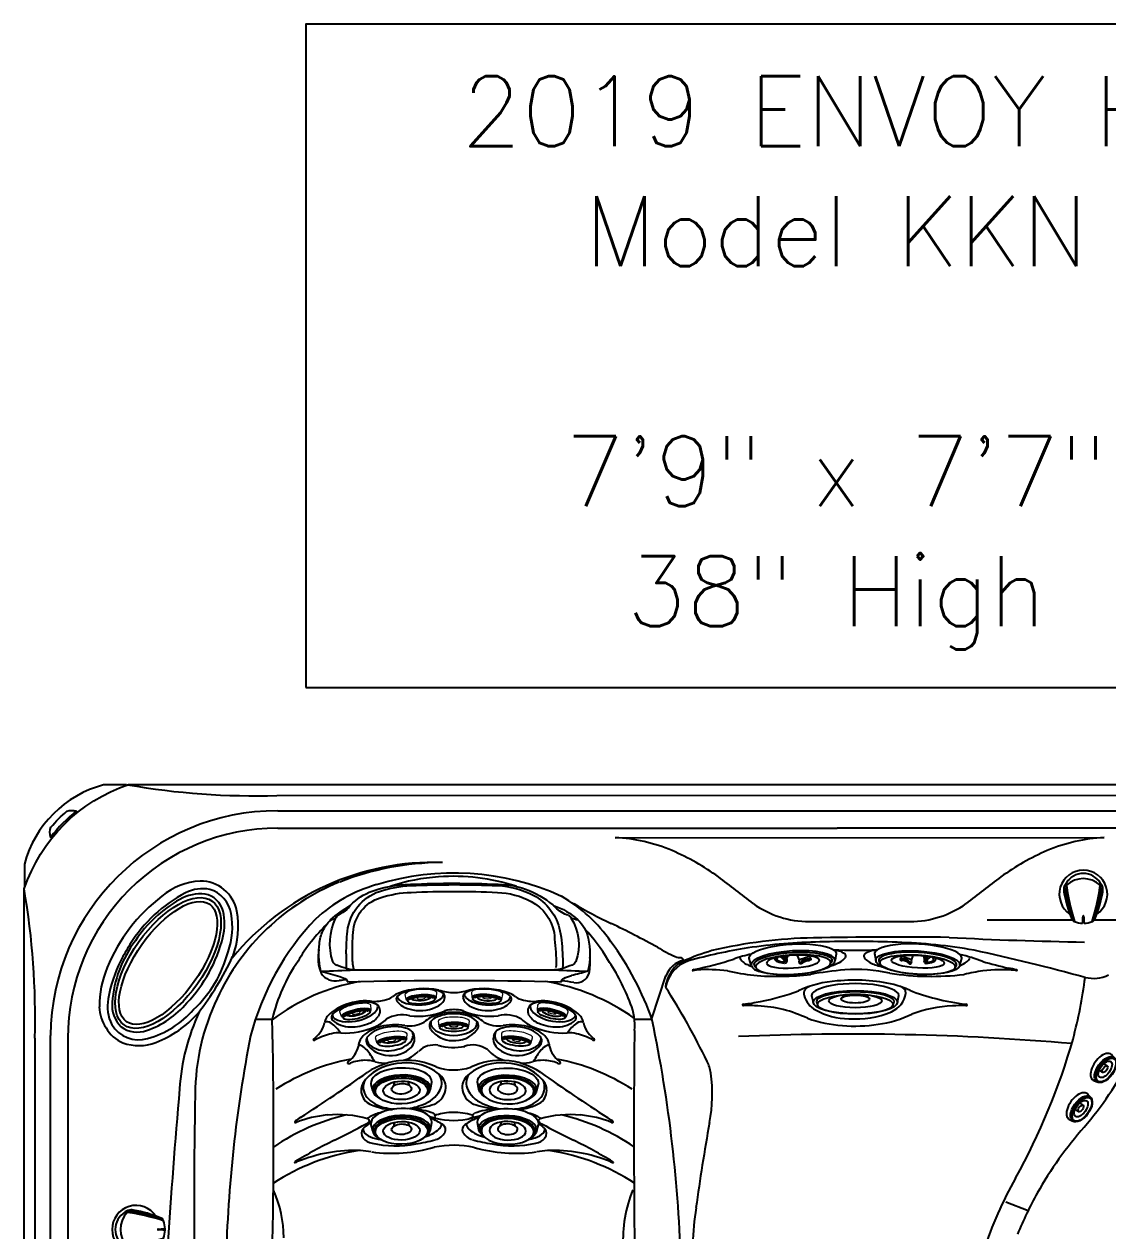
# Model space of a CAD drawing. Extents: x 938 to 1031, y 781 to 934.
# Drawn here: x 938.4 to 1000.4, y 864.6 to 933.6 of the extents above; entities that cross this region are included whole.
import ezdxf
from ezdxf.enums import TextEntityAlignment as Align

# ---------------------------------------------------------------- set-up
doc = ezdxf.new("R2010")
doc.units = 0
doc.header["$MEASUREMENT"] = 0
for name, color, linetype in [('1', 4, 'Continuous'), ('DIM', 3, 'Continuous'), ('Layer1', 3, 'Continuous')]:
    doc.layers.add(name, color=color, linetype=linetype)
doc.styles.add('SIMPLEX', font='simplex')

# ---------------------------------------------------------------- blocks, each defined once
blk = doc.blocks.new('2014P')
at = {"layer": '1', "color": 4, "linetype": 'Continuous'}
for centre, radius, start, end in [((2.603, 0.812), 6.761, 113.71084, 134.31104), ((1.061, 4.033), 3.194, 84.93016, 111.61348), ((2.834, 1.217), 6.231, 92.51445, 105.36552), ((2.598, 5.426), 2.016, 69.02825, 91.06459), ((2.383, 4.898), 2.586, 52.11262, 68.76392), ((1.201, 3.378), 4.512, 33.22466, 52.11262), ((36.329, -36.331), 56.928, 132.4853, 137.52483), ((25.56, -6.518), 23.931, 149.13987, 151.82474), ((3.658, 4.987), 1.574, 30.47776, 33.22466), ((4.986, 5.769), 0.0338, 338.71398, 30.47776), ((151.7, -151.7), 214.537, 133.36444, 136.63559), ((4.374, 4.385), 0.0521, 164.03693, 210.15761), ((5.754, 4.09), 1.463, 151.82474, 167.78752), ((4.978, 4.736), 0.75, 210.15761, 218.58164), ((-2.232, -1.259), 4.806, 135.48155, 178.7997), ((-3.878, -2.652), 3.565, 152.17961, 178.50328), ((-5.399, -2.611), 2.043, 178.52844, 212.57053), ((-3.606, -1.466), 4.17, 212.57053, 238.32564), ((-11.301, 5.675), 12.046, 297.40639, 301.90817), ((-3.559, -6.927), 2.746, 110.12898, 120.05844), ((-4.318, -4.912), 0.592, 96.97093, 108.27925), ((-4.384, -4.376), 0.0526, 61.96704, 96.97093), ((-4.85, -5.146), 0.953, 52.32999, 58.96363), ((-5.772, -4.976), 0.0457, 238.32564, 289.81831)]:
    blk.add_arc(centre, radius, start, end, dxfattribs=at)
at = {"layer": '1', "color": 3, "linetype": 'Continuous'}
for centre, radius, start, end in [((0.633, 4.189), 2.712, 51.16582, 116.44256), ((1.442, 8.608), 1.397, 265.93586, 288.64024), ((2.898, 4.292), 3.158, 105.43195, 108.64024), ((2.117, 7.087), 0.256, 73.63593, 103.40764), ((3.312, 10.926), 3.765, 252.64362, 254.30329), ((6.677, -0.75), 9.167, 116.67771, 118.57062), ((1.172, 4.143), 3.352, 27.31665, 70.44288), ((2.323, 0.791), 6.507, 116.44256, 132.53159), ((-5.492, -3.42), 12.48, 45.24571, 51.16582), ((36.912, -36.915), 57.674, 132.53159, 137.46816), ((3.748, 5.533), 0.429, 334.93687, 20.20349), ((25.901, 28.244), 32.109, 225.24571, 226.61052), ((2.628, 5.462), 1.406, 315.03227, 333.46305), ((-16.138, 14.833), 22.381, 333.46305, 334.93687), ((-2.068, -1.156), 4.777, 137.46816, 162.88175), ((-3.773, -0.631), 2.993, 162.88175, 213.17805), ((-8.741, -1.179), 1.704, 332.10008, 0.67952), ((-7.011, -2.095), 0.254, 152.10008, 202.29062), ((0.994, -6.809), 9.446, 150.78445, 153.28585), ((-4.419, -1.546), 2.9, 192.854, 244.17002), ((0.832, 2.601), 8.618, 214.40382, 224.08402), ((-2.563, -1.139), 3.592, 218.90351, 229.80142), ((-15.477, 17.999), 24.338, 294.49699, 295.92532), ((-5.397, -2.735), 1.284, 295.92532, 315.68902), ((-5.544, -3.711), 0.466, 252.74651, 290.39569)]:
    blk.add_arc(centre, radius, start, end, dxfattribs=at)
at = {"layer": '1', "color": 2, "linetype": 'Continuous'}
for centre, radius, start, end in [((2.371, 0.914), 6.06, 116.63643, 133.66496), ((0.683, 4.38), 2.205, 47.94516, 117.79037), ((-4.791, -2.248), 10.8, 42.9754, 49.93734), ((110.534, -110.013), 156.639, 132.35106, 133.04178), ((32.641, -32.643), 51.25, 132.24206, 137.75795), ((0.602, 2.479), 3.638, 34.12158, 46.41831), ((400127.582, -400130.753), 565868.693, 134.99919368, 135.00035365), ((-1.99, -1.263), 4.517, 137.12887, 162.71116), ((-3.904, -0.668), 2.513, 162.68229, 214.92154), ((192.321, 165.302), 259.505, 220.17391, 220.50129), ((-3.307, -1.787), 2.233, 220.50129, 233.54791), ((121.626, -121.206), 172.411, 137.005, 137.63165)]:
    blk.add_arc(centre, radius, start, end, dxfattribs=at)
blk = doc.blocks.new('DJ')
at = {"layer": '1', "color": 4, "linetype": 'Continuous'}
for p, q in [((70.398, 242.853), (70.312, 242.475)), ((75.303, 242.475), (75.218, 242.853))]:
    blk.add_line(p, q, dxfattribs=at)
at = {"layer": '1', "color": 3, "linetype": 'Continuous', "lineweight": 15}
for p, q in [((70.663, 243.043), (70.597, 242.902)), ((75.025, 242.884), (74.953, 243.043))]:
    blk.add_line(p, q, dxfattribs=at)
at = {"layer": '1', "color": 4, "linetype": 'Continuous'}
for centre, radius, start, end in [((71.799, 242.277), 0.397, 21.89998, 51.63555), ((73.83, 242.265), 0.416, 129.00727, 157.33581)]:
    blk.add_arc(centre, radius, start, end, dxfattribs=at)
for centre, major_axis, ratio in [((72.807, 242.853), (-2.41, 0), 0.275784), ((72.808, 242.676), (-0.812, 0), 0.276352)]:
    blk.add_ellipse(centre, major_axis=major_axis, ratio=ratio, dxfattribs=at)
at = {"layer": '1', "color": 3, "linetype": 'Continuous'}
for centre, major_axis, ratio in [((72.808, 242.976), (-2.162, 0), 0.260629), ((72.808, 242.779), (1.51, 0), 0.258819)]:
    blk.add_ellipse(centre, major_axis=major_axis, ratio=ratio, dxfattribs=at)
blk.add_ellipse((72.807, 242.83), major_axis=(-2.228, -0.001), ratio=0.252987, start_param=6.154394, end_param=9.560892, dxfattribs=at)
at = {"layer": '1', "color": 4, "linetype": 'Continuous'}
blk.add_ellipse((72.808, 242.475), major_axis=(-2.495, 0), ratio=0.274041, start_param=6.159415, end_param=9.548548, dxfattribs=at)
blk = doc.blocks.new('DJ2')
at = {"layer": 'Layer1', "linetype": 'Continuous'}
blk.add_blockref('DJ', (-72.985, -242.652), dxfattribs=at)
blk = doc.blocks.new('2014AV')
at = {"layer": '1', "color": 4, "linetype": 'Continuous'}
for p, q in [((0.59, 1.004), (0.59, 0.984)), ((-1.575, 0.526), (-1.575, 0.501)), ((-1.575, -0.526), (-1.575, -0.501)), ((0.59, -1.004), (0.59, -0.984))]:
    blk.add_line(p, q, dxfattribs=at)
at = {"layer": '1', "color": 3, "linetype": 'Continuous'}
for centre, radius, start, end in [((1.863, -9.907), 10.984, 96.65413, 108.31002), ((1.993, -10.4), 11.47, 96.90962, 108.19227), ((1.812, -8.247), 9.441, 98.38361, 110.96753), ((-0.553, 0), 1.42, 316.91487, 43.08513), ((1.993, 10.4), 11.47, 251.8075, 263.09064), ((1.863, 9.907), 10.984, 251.68998, 263.34587), ((1.812, 8.247), 9.441, 249.03247, 261.61639)]:
    blk.add_arc(centre, radius, start, end, dxfattribs=at)
at = {"layer": '1', "color": 4, "linetype": 'Continuous'}
for centre, radius, start, end in [((1.395, -6.282), 7.499, 99.80764, 112.33084), ((-0.026, 0), 1.375, 213.74284, 146.18679), ((0.245, 0.369), 0.749, 74.93644, 99.81969), ((-0.057, 0.071), 1.135, 55.2054, 64.04467), ((0, 0), 1.161, 301.85239, 58.14761), ((-0.289, 0), 1.391, 159.08422, 178.28568), ((-1.092, 0.334), 0.53, 153.90726, 159.32553), ((-1.341, 0.387), 0.29, 113.06827, 141.37067), ((-0.289, 0), 1.391, 181.71482, 200.91636), ((-1.092, -0.334), 0.53, 200.67447, 206.09274), ((-1.341, -0.387), 0.29, 218.62933, 246.93173), ((1.395, 6.282), 7.499, 247.66916, 260.19236), ((0.245, -0.369), 0.749, 260.18031, 285.06356), ((-0.057, -0.071), 1.135, 295.95533, 304.7946)]:
    blk.add_arc(centre, radius, start, end, dxfattribs=at)
at = {"layer": '1', "color": 2, "linetype": 'Continuous'}
for centre, radius, start, end in [((-1.716, 0), 0.0554, 311.36187, 48.63863), ((15.926, 321.236), 321.68, 266.86338, 266.93396), ((-1.28, 0), 0.0163, 273.06604, 86.93396), ((16.137, -325.179), 325.628, 93.06604, 93.13577)]:
    blk.add_arc(centre, radius, start, end, dxfattribs=at)
blk = doc.blocks.new('2014RJ4')
at = {"layer": '1', "color": 4, "linetype": 'Continuous'}
for p, q in [((-2.41, 1.063), (-2.495, 0.685)), ((-0.348, 0.934), (-0.381, 1.025)), ((-0.304, 0.668), (-0.359, 0.817)), ((0.367, 0.938), (0.278, 0.667)), ((0.377, 1.134), (0.341, 1.022)), ((0.341, 1.021), (0.367, 0.938)), ((0.895, 0.713), (0.911, 0.764)), ((0.981, 0.817), (1.017, 0.928)), ((2.495, 0.685), (2.41, 1.063))]:
    blk.add_line(p, q, dxfattribs=at)
at = {"layer": '1', "color": 4, "linetype": 'Continuous', "flags": 128}
blk.add_lwpolyline([(0.91, 0.763), (0.945, 0.789), (0.98, 0.815)], dxfattribs=at)
at = {"layer": '1', "color": 4, "linetype": 'Continuous'}
for centre, radius, start, end in [((-0.817, 0.784), 0.196, 109.72912, 196.35443), ((-0.796, 0.823), 0.104, 123.75175, 200.59034), ((-0.726, 0.85), 0.179, 200.59034, 232.98052), ((-0.201, -0.743), 1.843, 98.95188, 111.76884), ((-0.52, 0.409), 0.602, 91.20446, 123.75175), ((-0.891, 1.054), 0.408, 297.64477, 347.17617), ((-0.877, 1.074), 0.507, 309.89077, 351.42525), ((-0.532, 0.972), 0.0389, 347.17617, 91.20446), ((-0.466, 0.987), 0.0929, 24.29485, 103.23407), ((-0.593, 0.897), 0.248, 297.32627, 8.67428), ((1.261, 2.79), 2.056, 244.22441, 260.21678), ((0.414, 1.119), 0.0387, 78.927, 158.64816), ((0.834, 1.456), 0.558, 215.29016, 289.04999), ((-0.133, -0.593), 1.836, 70.24267, 72.44128), ((0.763, 1.31), 0.34, 212.33127, 273.13597), ((0.325, 0.781), 0.389, 58.35046, 65.30967), ((0.879, 1.529), 0.544, 229.98215, 274.36782), ((0.649, 3.405), 2.438, 273.13597, 276.82296), ((0.923, 0.835), 0.152, 82.25489, 90.72306), ((0.725, 0.239), 0.778, 69.6423, 73.69264), ((0.976, 0.933), 0.0405, 353.45229, 61.08005)]:
    blk.add_arc(centre, radius, start, end, dxfattribs=at)
blk.add_ellipse((0, 1.062), major_axis=(-2.41, -0.001), ratio=0.276704, dxfattribs=at)
at = {"layer": '1', "color": 3, "linetype": 'Continuous'}
for centre, major_axis, ratio in [((0.004, 1.178), (-2.158, 0), 0.257713), ((-0.004, 1.002), (-1.51, 0), 0.241168)]:
    blk.add_ellipse(centre, major_axis=major_axis, ratio=ratio, dxfattribs=at)
at = {"layer": '1', "color": 4, "linetype": 'Continuous'}
blk.add_ellipse((-0.002, 0.674), major_axis=(-2.497, -0.01), ratio=0.270096, start_param=6.167649, end_param=9.544442, dxfattribs=at)
at = {"layer": '1', "color": 3, "linetype": 'Continuous'}
blk.add_ellipse((0.002, 1.048), major_axis=(-2.227, 0), ratio=0.254995, start_param=6.03104, end_param=9.672722, dxfattribs=at)
blk = doc.blocks.new('2014SPK')
at = {"layer": '1', "color": 4, "linetype": 'Continuous'}
blk.add_ellipse((-0.004, 0), major_axis=(0, 4.344), ratio=0.474388, dxfattribs=at)
at = {"layer": '1', "color": 2, "linetype": 'Continuous'}
blk.add_ellipse((0, 0), major_axis=(-0.003, 4.113), ratio=0.446028, dxfattribs=at)
blk = doc.blocks.new('2014MJ2')
at = {"layer": '1', "color": 4, "linetype": 'Continuous'}
for p, q in [((-1.79, -0.884), (-1.708, -1.222)), ((1.602, -1.264), (1.693, -0.861))]:
    blk.add_line(p, q, dxfattribs=at)
for centre, radius, start, end in [((-0.718, -0.841), 0.27, 323.55712, 12.46379), ((0.606, -0.846), 0.257, 167.00521, 217.25293)]:
    blk.add_arc(centre, radius, start, end, dxfattribs=at)
for centre, major_axis, ratio, start_param, end_param in [((-0.05, -0.824), (-1.745, 0), 0.472022, 2.973716, 6.440071), ((-0.05, -1.191), (-1.659, 0), 0.479422, 2.471507, 7.03403)]:
    blk.add_ellipse(centre, major_axis=major_axis, ratio=ratio, start_param=start_param, end_param=end_param, dxfattribs=at)
at = {"layer": '1', "color": 3, "linetype": 'Continuous'}
blk.add_ellipse((-0.05, -1.249), major_axis=(-1.562, 0), ratio=0.486682, start_param=2.662218, end_param=6.9039, dxfattribs=at)
for centre, major_axis, ratio in [((-0.05, -1.31), (-1.499, 0.014), 0.490556), ((-0.05, -1.276), (-1.044, 0.01), 0.509137)]:
    blk.add_ellipse(centre, major_axis=major_axis, ratio=ratio, dxfattribs=at)
at = {"layer": '1', "color": 4, "linetype": 'Continuous'}
blk.add_ellipse((-0.05, -1.187), major_axis=(-0.564, 0), ratio=0.533197, dxfattribs=at)
blk = doc.blocks.new('2014M1')
at = {"layer": '1', "color": 4, "linetype": 'Continuous', "lineweight": 15}
for p, q in [((-0.901, -0.243), (-0.857, -0.521)), ((-0.231, -0.44), (-0.23, -0.505)), ((0.23, -0.505), (0.231, -0.44)), ((0.857, -0.521), (0.901, -0.243))]:
    blk.add_line(p, q, dxfattribs=at)
at = {"layer": '1', "color": 3, "linetype": 'Continuous'}
for centre, radius, start, end in [((-0.374, -1.133), 0.665, 101.30208, 119.18489), ((0, -3.007), 2.577, 77.90813, 101.30208), ((0.435, -0.977), 0.5, 58.18471, 77.90813)]:
    blk.add_arc(centre, radius, start, end, dxfattribs=at)
at = {"layer": '1', "color": 4, "linetype": 'Continuous', "lineweight": 15}
for centre, major_axis, ratio, start_param, end_param in [((0, -0.243), (-0.901, 0), 0.269705, 3.055928, 6.36885), ((-0.002, -0.523), (-0.859, -0.005), 0.272006, 2.75067, 6.690134)]:
    blk.add_ellipse(centre, major_axis=major_axis, ratio=ratio, start_param=start_param, end_param=end_param, dxfattribs=at)
at = {"layer": '1', "color": 3, "linetype": 'Continuous'}
for centre, major_axis, ratio, start_param, end_param in [((0, -0.538), (-0.826, 0), 0.255142, 2.85021, 6.573343), ((0, -0.512), (-0.548, 0.001), 0.27151, 6.136025, 9.578986)]:
    blk.add_ellipse(centre, major_axis=major_axis, ratio=ratio, start_param=start_param, end_param=end_param, dxfattribs=at)
blk.add_ellipse((0, -0.612), major_axis=(-0.793, -0.001), ratio=0.271001, dxfattribs=at)
at = {"layer": '1', "color": 4, "linetype": 'Continuous', "lineweight": 15}
blk.add_ellipse((0, -0.509), major_axis=(-0.23, 0), ratio=0.275384, dxfattribs=at)
blk = doc.blocks.new('2014MJ7')
at = {"layer": '1', "color": 4}
for p, q in [((-0.898, -0.492), (-0.854, -0.739)), ((-0.232, -0.458), (-0.23, -0.696)), ((0.23, -0.696), (0.232, -0.458)), ((0.854, -0.739), (0.898, -0.492))]:
    blk.add_line(p, q, dxfattribs=at)
blk.add_ellipse((0, -0.492), major_axis=(-0.898, 0), ratio=0.547446, start_param=2.947545, end_param=6.477233, dxfattribs=at)
at = {"layer": '1', "color": 3}
blk.add_ellipse((0, -0.724), major_axis=(-0.816, 0.005), ratio=0.50035, start_param=2.865459, end_param=6.570635, dxfattribs=at)
at = {"layer": '1', "color": 4}
for centre, major_axis, ratio in [((-0.001, -0.734), (-0.855, 0.005), 0.541267), ((0.001, -0.691), (-0.229, 0.005), 0.480627)]:
    blk.add_ellipse(centre, major_axis=major_axis, ratio=ratio, dxfattribs=at)
at = {"layer": '1', "color": 3}
for centre, major_axis, ratio in [((0, -0.778), (-0.793, 0.005), 0.493016), ((0.001, -0.711), (-0.547, 0.006), 0.510461)]:
    blk.add_ellipse(centre, major_axis=major_axis, ratio=ratio, dxfattribs=at)
blk = doc.blocks.new('19-KKN HL')
at = {"layer": '1', "linetype": 'Continuous'}
blk.add_lwpolyline([(93, 5.952, -0.234198), (87.028, -0.02), (5.92, -0.001, -0.232764), (0, 5.952), (0, 85.009, -0.234198), (5.972, 90.98), (87.028, 90.98, -0.234198), (93, 85.009)], format="xyb", close=True, dxfattribs=at)
at = {"layer": '1', "color": 4, "linetype": 'Continuous'}
blk.add_lwpolyline([(5.861, 90.967), (4.613, 90.967, 0.06455), (4.549, 90.959, 0.269989), (0.022, 86.433, 0.064627), (0.013, 86.369), (0.013, 85.119)], format="xyb", dxfattribs=at)
blk.add_lwpolyline([(3.005, 89.472, 0.052002), (1.508, 87.975, -0.145561), (1.533, 88.538, -0.041549), (2.448, 89.452, -0.138511)], format="xyb", close=True, dxfattribs=at)
at = {"layer": 'Layer1', "linetype": 'Continuous'}
for p, q in [((14.449, 90.348), (78.495, 90.366)), ((14.5, 89.48), (78.5, 89.48)), ((14.5, 88.48), (46.5, 88.48)), ((78.5, 88.48), (46.5, 88.48)), ((33.791, 87.94), (61.765, 87.942)), ((44.89, 83.147), (50.666, 83.149)), ((55.072, 83.247), (59.922, 83.247)), ((61.187, 83.247), (63.149, 83.247)), ((35.89, 77.604), (36.701, 80.041)), ((13.249, 77.574), (14.192, 77.574)), ((34.899, 77.574), (35.899, 77.574)), ((1.501, 14.342), (1.501, 76.63)), ((0.614, 76.48), (0.614, 14.48)), ((2.5, 76.48), (2.5, 14.48)), ((56.143, 67.129), (57.408, 66.625))]:
    blk.add_line(p, q, dxfattribs=at)
for centre, radius, start, end in [((13.233, 133.016), 42.684, 260.13562, 271.63225), ((14.5, 76.481), 12.999, 89.99862, 179.34545), ((14.5, 76.48), 12, 89.99999, 180.00001), ((33.376, 78.536), 9.413, 66.98562, 87.47114), ((62.18, 78.538), 9.413, 92.52886, 113.01438), ((31.557, 74.409), 13.923, 54.19295, 66.73438), ((63.999, 74.411), 13.923, 113.26562, 125.80705), ((23.443, 71.615), 14.916, 88.16027, 140.72536), ((23.969, 70.216), 16.304, 90.41834, 111.30214), ((24.564, 70.978), 14.941, 65.63278, 107.14869), ((24.457, 74.535), 11.192, 93.85713, 108.1491), ((24.556, 74.311), 11.423, 71.77021, 94.28022), ((-25.641, -1.412), 108.896, 51.80773, 53.1263), ((121.197, -1.41), 108.896, 126.8737, 128.19227), ((-42.053, 77.696), 42.684, 358.36775, 9.86438), ((10.267, 81.754), 3.715, 93.10586, 130.04003), ((10.218, 82.914), 2.112, 78.99463, 117.78784), ((10.069, 83.328), 2.136, 11.17801, 90.08704), ((10.105, 83.305), 1.76, 9.80061, 72.93534), ((22.893, 73.286), 13.053, 111.90954, 155.26118), ((22.555, 76.902), 8.69, 106.00446, 132.69007), ((13.811, 76.816), 9.787, 127.32415, 157.76293), ((12.891, 77.658), 8.009, 117.17679, 148.62522), ((12.534, 77.984), 7.384, 119.4459, 146.62428), ((10.093, 82.324), 2.405, 83.9382, 119.63684), ((10.096, 83.423), 1.317, 13.65741, 79.00669), ((26.551, 77.217), 8.473, 34.29225, 60.45736), ((43.838, 105.175), 24.397, 239.42418, 245.109), ((44.89, 88.648), 5.501, 234.42801, 270.00612), ((50.666, 88.65), 5.501, 269.99388, 305.57199), ((8.449, 83.005), 3.017, 345.40352, 13.98918), ((7.79, 82.832), 4.122, 339.97583, 10.80363), ((7.553, 82.853), 4.696, 338.60915, 10.9097), ((27.714, 72.768), 15.258, 136.40894, 165.42637), ((24.149, 75.946), 9.82, 134.12765, 149.79086), ((0.807, 16.205), 74.436, 61.58633, 63.887), ((3.219, 84.294), 8.403, 316.40594, 345.88142), ((24.997, 76.05), 9.716, 30.36912, 43.31744), ((45.579, 55.1), 27.114, 90.93891, 103.31718), ((49.829, -143.55), 225.81, 89.22294, 91.19128), ((64.74, 317.526), 235.586, 267.11722, 269.00365), ((11.715, 78.012), 6.7, 142.96594, 175.60129), ((14.262, 76.505), 9.783, 147.04338, 153.1849), ((4.981, 83.175), 6.909, 313.0223, 345.28882), ((19.215, 81.079), 2.406, 168.79921, 201.62212), ((20.478, 72.223), 16.318, 18.90555, 36.76506), ((40.741, 89.076), 8.669, 238.61876, 246.12269), ((42.76, 69.68), 12.292, 106.18728, 114.1764), ((46.51, 49.849), 32.201, 99.16679, 105.3451), ((46.212, 48.41), 33.578, 91.20985, 98.27305), ((47.451, 23.738), 58.275, 87.56962, 91.91638), ((47.538, 106.188), 24.678, 267.06562, 272.92594), ((45.435, 76.788), 4.807, 75.89439, 79.44588), ((46.465, 80.74), 0.724, 49.95088, 78.68761), ((48.364, 80.999), 0.417, 111.84491, 138.44637), ((49.095, 79.022), 2.524, 98.65511, 110.54035), ((50.961, 67.814), 13.886, 99.06411, 99.31032), ((48.955, 50.829), 31.147, 80.08646, 88.22001), ((25.357, -50.609), 135.256, 74.86604, 77.6365), ((12.012, 77.581), 7.29, 152.75408, 170.93389), ((-4.023, 88.675), 17.638, 322.38588, 334.71195), ((23.566, 75.395), 9.624, 145.20609, 166.91383), ((29.547, 80.791), 2.82, 347.66764, 6.28164), ((23.111, 74.085), 12.36, 20.67475, 33.81004), ((38.678, 78.974), 2.047, 109.67955, 167.84541), ((38, 79.591), 1.37, 102.03731, 161.39843), ((38.309, 79.485), 1.525, 112.48389, 137.47023), ((37.521, 81.808), 0.72, 246.28818, 274.52131), ((37.473, 80.863), 0.251, 15.7009, 65.16146), ((33.876, 101.679), 21.733, 281.80517, 287.97711), ((43.68, 71.934), 9.587, 102.58422, 108.84878), ((41.657, 81.461), 0.829, 204.96579, 249.06969), ((43.107, 84.98), 4.636, 247.8711, 250.76547), ((45.014, 84.18), 3.733, 287.48934, 295.6723), ((46.324, 81.505), 0.755, 294.01266, 327.67219), ((46.821, 81.177), 0.161, 331.78477, 46.75154), ((48.171, 81.178), 0.153, 140.77755, 192.87593), ((48.316, 81.227), 0.306, 195.71417, 222.90974), ((49.127, 82.108), 1.503, 226.44683, 252.28339), ((52.58, 82.729), 2.302, 293.49317, 305.52151), ((51.127, 71.006), 10.53, 69.50721, 76.90609), ((53.614, 81.267), 0.511, 306.33921, 335.44417), ((60.955, 101.642), 21.662, 253.52971, 257.56161), ((9.847, 78.328), 5.546, 156.73035, 180.63902), ((17.806, 80.752), 1, 214.05317, 282.004), ((31.576, 80.403), 0.757, 259.62474, 343.54096), ((38.833, 79.069), 2.193, 138.7018, 170.37232), ((38.232, 80.341), 0.0268, 119.97799, 158.57412), ((38.218, 80.356), 0.0118, 205.94383, 285.00979), ((38.425, 79.999), 0.42, 104.2384, 119.42735), ((38.224, 80.525), 0.18, 269.02758, 280.23694), ((38.681, 78.239), 2.151, 95.44148, 101.39023), ((39.094, 71.015), 9.386, 83.06813, 93.7697), ((43.403, 94.331), 14.355, 257.21517, 263.27179), ((43.076, 96.262), 16.244, 265.21672, 276.69301), ((49.408, 54.353), 26.156, 95.45482, 99.77051), ((47.503, 70.926), 9.482, 77.79501, 93.51478), ((50.416, 85.83), 5.441, 251.28787, 255.14184), ((51.878, 95.871), 15.855, 261.39944, 276.76492), ((57.601, 62.835), 17.715, 99.04425, 102.57005), ((55.92, 70.205), 10.185, 85.81073, 96.21842), ((49.538, 48.376), 32.815, 77.29903, 78.12697), ((56.766, 81.447), 1.089, 264.599, 269.49469), ((56.74, 80.307), 0.0823, 52.72685, 80.99198), ((56.754, 80.521), 0.164, 270.87819, 277.81531), ((56.774, 80.392), 0.0325, 274.74414, 298.4851), ((56.788, 80.368), 0.00486, 291.93179, 61.92782), ((61.141, 81.87), 1.971, 256.1542, 296.10083), ((21.258, 68.202), 11.702, 100.24872, 127.14873), ((52.773, -269.747), 351.246, 95.60771, 95.67919), ((22.876, 75.135), 4.182, 78.31317, 110.31659), ((26.283, 75.135), 4.182, 69.68341, 101.68683), ((27.692, 67.438), 12.467, 54.69357, 80.16155), ((25.651, 44.169), 35.959, 80.73611, 81.87479), ((2.286, 57.399), 40.829, 25.7773, 32.61518), ((46.841, 73.693), 6.067, 93.22168, 115.04276), ((45.187, 78.776), 0.723, 112.84127, 139.95458), ((47.497, 69.859), 9.941, 76.98167, 95.7564), ((48.64, 75.039), 4.636, 64.36208, 76.32169), ((49.983, 79.014), 0.441, 5.83775, 73.00313), ((34.597, 83.244), 26.279, 344.97258, 352.81338), ((7.099, 78.283), 2.329, 168.94782, 206.21038), ((22.551, 73.227), 12.768, 154.3777, 179.80156), ((20.02, 80.829), 2.244, 263.96383, 284.90631), ((20.286, 80.084), 1.457, 282.31842, 303.14274), ((21.845, 77.92), 1.213, 110.31659, 128.90696), ((21.5, 78.725), 0.218, 131.14859, 214.38873), ((21.653, 78.907), 0.307, 185.34523, 233.26961), ((22.056, 78.129), 1.033, 106.59462, 132.61691), ((22.167, 79.572), 1.147, 232.54782, 260.90339), ((22.865, 75.687), 3.604, 82.4226, 108.1899), ((23.197, 77.784), 1.482, 61.57092, 84.46294), ((23.174, 79.517), 1.022, 290.82494, 316.66864), ((23.394, 78.954), 0.688, 296.83704, 347.60534), ((24.609, 81.924), 2.835, 251.79141, 269.69783), ((23.783, 78.83), 0.284, 355.27705, 65.24024), ((23.603, 79.049), 0.392, 323.40763, 355.39466), ((24.55, 81.924), 2.835, 270.30217, 288.20859), ((25.375, 78.83), 0.284, 114.75976, 184.72295), ((25.765, 78.954), 0.688, 192.39466, 243.16296), ((25.556, 79.049), 0.392, 184.60534, 216.59237), ((25.985, 79.517), 1.022, 223.33136, 249.17506), ((25.962, 77.784), 1.482, 95.53706, 118.42908), ((26.294, 75.687), 3.604, 71.8101, 97.5774), ((26.992, 79.572), 1.147, 279.09661, 307.45218), ((27.102, 78.129), 1.033, 47.38309, 73.40538), ((27.505, 78.907), 0.307, 306.73039, 354.65477), ((27.314, 77.92), 1.213, 51.09304, 69.68341), ((27.659, 78.725), 0.218, 325.61127, 48.85141), ((28.873, 80.084), 1.457, 236.85726, 257.68158), ((29.139, 80.829), 2.244, 255.09369, 276.03617), ((39.706, 91.262), 12.907, 280.70452, 290.71945), ((45.021, 79.042), 0.434, 151.23748, 196.92084), ((45.913, 79.281), 1.358, 195.61534, 240.93919), ((49.093, 79.242), 1.341, 291.78536, 352.16505), ((54.242, 87.913), 9.408, 247.52661, 257.0221), ((55.54, 92.161), 13.842, 255.7352, 262.97586), ((6.668, 78.369), 2.369, 182.47975, 213.09282), ((6.757, 78.368), 1.729, 174.76227, 225.4898), ((5.338, 81.816), 5.171, 288.81826, 320.10373), ((5.591, 81.707), 5.447, 285.6132, 318.8747), ((21.261, 72.788), 12.395, 155.205, 176.29455), ((19.398, 75.624), 2.96, 97.9118, 129.81741), ((18.424, 77.281), 0.948, 117.34654, 149.77802), ((19.503, 75.627), 2.919, 84.19133, 121.25095), ((19.511, 76.216), 2.397, 83.46796, 102.54813), ((19.682, 77.608), 0.93, 53.94524, 82.82875), ((19.406, 78.584), 0.902, 301.87157, 326.12563), ((19.812, 78.304), 0.409, 326.98064, 8.95922), ((19.9, 78.036), 0.462, 321.7417, 44.46055), ((22.132, 79.162), 0.986, 214.61534, 239.58447), ((22.473, 79.716), 1.636, 239.09083, 261.23725), ((22.551, 81.182), 2.8, 258.35631, 290.61866), ((22.548, 81.613), 3.879, 262.60207, 293.15341), ((22.63, 80.275), 2.214, 259.44417, 299.0518), ((24.504, 75.139), 2.821, 88.47771, 117.36644), ((24.565, 76.254), 1.859, 88.99122, 105.9901), ((24.594, 76.254), 1.859, 74.0099, 91.00878), ((24.654, 75.139), 2.821, 62.63356, 91.52229), ((26.611, 81.613), 3.879, 246.84659, 277.39793), ((26.529, 80.275), 2.214, 240.9482, 280.55583), ((26.608, 81.182), 2.8, 249.38134, 281.64369), ((26.685, 79.716), 1.636, 278.76275, 300.90917), ((27.027, 79.162), 0.986, 300.41553, 325.38466), ((29.259, 78.036), 0.462, 135.53945, 218.2583), ((29.477, 77.608), 0.93, 97.17125, 126.05476), ((29.347, 78.304), 0.409, 171.04078, 213.01936), ((29.753, 78.584), 0.902, 213.87437, 238.12843), ((29.656, 75.627), 2.919, 58.74905, 95.80867), ((29.648, 76.216), 2.397, 77.45187, 96.53204), ((29.761, 75.624), 2.96, 50.18259, 82.0882), ((30.735, 77.281), 0.948, 30.22198, 62.65346), ((31.887, 77.258), 3.031, 353.53787, 23.13372), ((41.083, 78.385), 0.0151, 126.26811, 246.39874), ((41.154, 78.285), 0.138, 99.40408, 125.68822), ((41.132, 78.47), 0.114, 240.86954, 273.80169), ((39.351, 92.445), 14.136, 277.23867, 281.2311), ((41.156, 67.922), 10.435, 85.56519, 90.08974), ((41.649, 71.084), 7.249, 64.3313, 87.51696), ((47.194, 81.623), 4.027, 241.19893, 269.52937), ((47.568, 82.694), 5.115, 265.42672, 293.28791), ((53.571, 69.906), 8.436, 93.30685, 109.42119), ((53.836, 67.891), 10.464, 89.89293, 94.11595), ((53.838, 78.265), 0.157, 57.55675, 86.49192), ((53.859, 78.51), 0.156, 268.64576, 293.17736), ((53.915, 78.383), 0.0165, 286.72412, 64.05962), ((6.555, 78.202), 1.812, 211.51004, 286.0993), ((5.332, 82.007), 6.173, 290.82182, 318.41823), ((-298.219, 70.909), 312.484, 358.89561, 1.22893), ((16.049, 77.541), 1.138, 318.7118, 350.77228), ((18.026, 77.206), 0.867, 127.14639, 169.91747), ((17.342, 77.088), 0.33, 49.85778, 120.81807), ((16.394, 75.687), 2.02, 32.82684, 54.93589), ((17.781, 77.661), 0.201, 151.00245, 226.57024), ((17.986, 77.898), 0.371, 195.91169, 243.30965), ((18.643, 78.597), 1.473, 227.26739, 270.17795), ((18.391, 78.657), 1.232, 242.33552, 268.15701), ((18.514, 79.971), 2.55, 266.3427, 302.44239), ((18.708, 79.719), 2.596, 268.66656, 293.17303), ((19.307, 78.421), 1.168, 291.17952, 324.91103), ((19.202, 79.13), 2.175, 294.18333, 313.90253), ((21.215, 74.001), 3.249, 80.20711, 104.89869), ((21.628, 76.026), 1.791, 76.43064, 120.8645), ((22.025, 78.954), 1.77, 261.64551, 298.39432), ((24.963, 74.846), 3.303, 121.43846, 129.40716), ((22.866, 77.397), 7.969489895918942e-13, 129.89902, 124.82449), ((23.546, 77.203), 0.37, 158.12484, 215.7614), ((23.844, 76.994), 0.73, 117.3691, 151.59896), ((23.658, 77.361), 0.407, 170.8059, 213.99692), ((24.525, 75.581), 2.298, 88.64138, 116.23946), ((24.591, 75.27), 2.609, 73.57834, 90.26429), ((24.99, 76.546), 1.273, 47.22786, 74.55853), ((25.376, 77.382), 0.522, 334.07105, 3.44232), ((25.595, 77.199), 0.383, 317.41288, 47.22786), ((24.196, 74.846), 3.303, 50.59284, 58.56154), ((26.293, 77.397), 7.969489895918942e-13, 55.17551, 50.10098), ((27.134, 78.954), 1.77, 241.60568, 278.35449), ((27.531, 76.026), 1.791, 59.1355, 103.56936), ((27.944, 74.001), 3.249, 75.10131, 99.79289), ((29.957, 79.13), 2.175, 226.09747, 245.81667), ((29.852, 78.421), 1.168, 215.08897, 248.82048), ((30.645, 79.971), 2.55, 237.55761, 273.6573), ((30.451, 79.719), 2.596, 246.82697, 271.33344), ((30.516, 78.597), 1.473, 269.82205, 312.73261), ((30.768, 78.657), 1.232, 271.84299, 297.66448), ((32.765, 75.687), 2.02, 125.06411, 147.17316), ((31.173, 77.898), 0.371, 296.69035, 344.08831), ((31.378, 77.661), 0.201, 313.42976, 28.99755), ((31.817, 77.088), 0.33, 59.18193, 130.14222), ((31.133, 77.206), 0.867, 10.08253, 52.85361), ((33.11, 77.541), 1.138, 189.22772, 221.2882), ((-42.074, 61.235), 79.67, 1.49834, 11.78778), ((47.503, 85.694), 8.521, 251.42654, 278.98777), ((48.048, 83.363), 6.136, 277.36659, 296.29801), ((6.394, 78.032), 1.96, 209.20371, 247.68774), ((6.475, 78.4), 1.57, 233.69054, 289.74898), ((88.142, 61.904), 76.619, 168.93582, 178.6335), ((15.081, 78.223), 2.319, 310.15271, 321.80711), ((18.34, 73.322), 3.499, 102.64093, 118.31107), ((17.986, 75.002), 1.784, 86.10444, 103.36591), ((18.319, 81.207), 4.431, 267.25815, 293.58741), ((20.035, 75.96), 0.921, 128.03468, 177.03533), ((20.927, 74.909), 2.299, 103.78134, 129.41297), ((19.957, 76.333), 0.399, 128.85153, 218.03156), ((20.623, 75.745), 1.283, 111.85141, 135.55754), ((21.162, 74.562), 2.583, 75.33578, 113.19038), ((21.693, 76.422), 0.651, 18.80593, 79.07702), ((21.597, 76.453), 0.734, 307.56587, 14.08466), ((21.686, 76.642), 0.553, 313.53334, 18.54337), ((24.519, 77.929), 1.585, 216.87142, 268.97881), ((23.98, 77.568), 0.79, 213.35232, 244.32634), ((24.579, 78.832), 2.189, 244.54065, 294.30014), ((24.614, 77.964), 1.625, 265.65858, 320.94276), ((25.151, 77.587), 0.819, 293.65968, 328.02309), ((27.562, 76.453), 0.734, 165.91534, 232.43413), ((27.466, 76.422), 0.651, 100.92298, 161.19407), ((27.473, 76.642), 0.553, 161.45663, 226.46666), ((27.997, 74.562), 2.583, 66.80962, 104.66422), ((28.232, 74.909), 2.299, 50.58703, 76.21866), ((28.536, 75.745), 1.283, 44.44246, 68.14859), ((30.839, 81.207), 4.431, 246.41259, 272.74185), ((29.202, 76.333), 0.399, 321.96844, 51.14847), ((29.124, 75.96), 0.921, 2.96467, 51.96532), ((31.173, 75.002), 1.784, 76.63409, 93.89556), ((30.819, 73.322), 3.499, 61.68893, 77.35907), ((34.078, 78.223), 2.319, 218.19289, 229.84729), ((604.844, 71.11), 569.975, 179.4163, 180.78493), ((47.278, -70.11), 146.825, 85.06392, 92.50754), ((6.564, 78.711), 2.654, 249.84942, 291.25041), ((16.566, 76.399), 0.0318, 179.87329, 280.69959), ((16.66, 76.339), 0.14, 126.82537, 153.73284), ((16.564, 76.575), 0.208, 272.38871, 304.21754), ((17.551, 76.417), 1.617, 309.15969, 345.31147), ((19.165, 75.802), 0.276, 63.56765, 98.6365), ((18.865, 75.204), 0.945, 39.93277, 63.41178), ((20.186, 76.506), 0.59, 181.53687, 240.42501), ((20.885, 77.093), 1.598, 218.99166, 253.52963), ((20.733, 77.397), 1.635, 239.15998, 279.53355), ((20.942, 77.255), 1.769, 253.2299, 308.54402), ((20.902, 77.483), 1.702, 273.43551, 313.17122), ((23.453, 74.783), 1.311, 81.00317, 132.51384), ((24.562, 79.186), 3.235, 254.08679, 281.31483), ((25.661, 74.653), 1.443, 54.38404, 110.0182), ((28.257, 77.483), 1.702, 226.82878, 266.56449), ((28.217, 77.255), 1.769, 231.45598, 286.7701), ((28.426, 77.397), 1.635, 260.46645, 300.84002), ((28.274, 77.093), 1.598, 286.47037, 321.00834), ((28.972, 76.506), 0.59, 299.57499, 358.46313), ((30.294, 75.204), 0.945, 116.58822, 140.06723), ((29.993, 75.802), 0.276, 81.3635, 116.43235), ((31.608, 76.417), 1.617, 194.68853, 230.84031), ((32.595, 76.575), 0.208, 235.78246, 267.61129), ((32.499, 76.339), 0.14, 26.26716, 53.17463), ((32.593, 76.399), 0.0318, 259.30041, 0.12671), ((24.318, 86.544), 37.066, 330.84803, 344.16548), ((20.96, 63.414), 12.088, 100.75572, 122.87388), ((19.528, 72.802), 2.417, 91.2938, 111.19913), ((19.531, 73.277), 1.941, 72.9545, 91.69765), ((17.348, 73.847), 2.981, 26.0114, 41.20282), ((21.878, 71.17), 4.041, 92.63096, 124.05483), ((21.908, 71.365), 3.848, 64.67133, 93.56142), ((21.088, 77.184), 2.061, 287.34015, 315.34544), ((27.232, 71.312), 3.896, 85.35059, 115.70174), ((28.087, 77.234), 2.12, 221.18065, 252.97437), ((27.28, 71.17), 4.041, 55.94517, 87.36904), ((29.628, 73.277), 1.941, 88.30235, 107.0455), ((31.811, 73.847), 2.981, 138.79718, 153.9886), ((29.631, 72.802), 2.417, 68.80087, 88.7062), ((28.199, 63.414), 12.088, 57.12612, 79.24428), ((44.811, 84.86), 20.765, 319.58097, 332.46179), ((-40.529, 159.663), 104.245, 302.71201, 305.23652), ((18.536, 75.07), 0.0428, 165.29878, 273.80419), ((18.675, 74.986), 0.204, 119.94232, 152.40569), ((18.548, 75.244), 0.217, 267.55799, 299.44725), ((21.676, 72.095), 2.959, 91.45324, 136.58972), ((20.725, 77.729), 2.67, 256.46062, 271.06483), ((21.895, 72.124), 2.944, 52.25321, 95.71987), ((24.578, 77.749), 3.081, 250.58401, 288.24006), ((27.264, 72.124), 2.944, 84.28013, 127.74679), ((27.482, 72.095), 2.959, 43.41028, 88.54676), ((28.434, 77.729), 2.67, 268.93517, 283.53938), ((89.688, 159.663), 104.245, 234.76348, 237.28799), ((30.611, 75.244), 0.217, 240.55275, 272.44201), ((30.484, 74.986), 0.204, 27.59431, 60.05768), ((30.623, 75.07), 0.0428, 266.19581, 14.70122), ((37.341, 74.229), 1.945, 7.69214, 28.40007), ((30.81, 73.293), 8.542, 348.93972, 8.04939), ((20.323, 73.426), 1.062, 138.58247, 169.9032), ((20.272, 73.672), 0.879, 150.74509, 219.62696), ((23.103, 73.626), 1.017, 1.23001, 54.24421), ((23.023, 73.92), 0.858, 340.4527, 38.27706), ((26.056, 73.626), 1.017, 125.75579, 178.76999), ((26.136, 73.92), 0.858, 141.72294, 199.5473), ((28.887, 73.672), 0.879, 320.37304, 29.25491), ((28.836, 73.426), 1.062, 10.0968, 41.41753), ((372.59, 41.515), 365.11, 174.96013, 177.81025), ((258.63, 67.422), 248.915, 178.65347, 181.20272), ((20.192, 73.511), 0.919, 173.67772, 230.46822), ((21.017, 74.389), 1.912, 221.944, 256.59132), ((22.369, 74.223), 1.577, 291.34067, 338.0215), ((23.045, 73.707), 1.076, 293.24957, 356.83735), ((26.114, 73.707), 1.076, 183.16265, 246.75043), ((26.79, 74.223), 1.577, 201.9785, 248.65933), ((28.142, 74.389), 1.912, 283.40868, 318.056), ((28.967, 73.511), 0.919, 309.53178, 6.32228), ((21.151, 75.573), 3.172, 240.87583, 268.45929), ((21.444, 75.96), 3.539, 255.77041, 265.36937), ((21.444, 75.96), 3.539, 278.09185, 295.06556), ((21.473, 78.585), 6.197, 276.54601, 288.79562), ((21.86, 67.54), 4.906, 71.70982, 85.87325), ((27.686, 78.585), 6.197, 251.20438, 263.85637), ((27.299, 67.54), 4.906, 94.12675, 108.29018), ((27.715, 75.96), 3.539, 244.93444, 262.36917), ((27.715, 75.96), 3.539, 275.36064, 284.22959), ((28.008, 75.573), 3.172, 273.90294, 299.12417), ((21.212, 60.146), 12.268, 103.10331, 124.49701), ((15.597, 71.653), 0.129, 129.31147, 156.59484), ((23.99, 59.657), 14.769, 123.64681, 125.01345), ((17.923, 65.671), 6.448, 95.21158, 111.46604), ((17.906, 65.724), 6.393, 74.23718, 95.10519), ((19.983, 71.61), 0.445, 107.38798, 142.31225), ((19.577, 71.691), 0.197, 33.95946, 70.51206), ((21.871, 67.139), 5.015, 113.80948, 116.37658), ((19.658, 71.763), 0.09, 310.39838, 24.60375), ((21.725, 67.796), 4.635, 105.37377, 113.87098), ((19.297, 53.949), 18.452, 76.74192, 77.81651), ((21.842, 68.444), 3.741, 55.57013, 67.95973), ((27.1, 76.507), 5.68, 229.34482, 231.14008), ((23.594, 71.97), 0.127, 101.19434, 166.31955), ((23.568, 72), 0.0968, 179.89564, 246.11803), ((24.578, 76.285), 4.499, 256.5051, 283.0596), ((24.555, 68.763), 3.474, 90.57094, 106.47986), ((24.591, 68.843), 3.395, 72.32871, 91.20274), ((27.142, 68.788), 3.359, 109.616, 125.28517), ((27.19, 66.784), 5.377, 101.64956, 108.93096), ((25.574, 72.007), 0.107, 280.97829, 348.92413), ((25.562, 71.977), 0.118, 3.94072, 61.15918), ((22.047, 76.521), 5.699, 308.96784, 310.6538), ((27.433, 67.796), 4.635, 66.12902, 71.58154), ((29.176, 71.61), 0.445, 37.68775, 72.61202), ((29.5, 71.763), 0.09, 155.39625, 229.60162), ((29.582, 71.691), 0.197, 109.48794, 146.04054), ((31.253, 65.724), 6.393, 84.89481, 105.76282), ((27.947, 60.146), 12.268, 55.50299, 76.89669), ((31.236, 65.671), 6.448, 68.53396, 84.78842), ((25.169, 59.657), 14.769, 54.98655, 56.35319), ((33.561, 71.653), 0.129, 23.40516, 50.68853), ((15.503, 71.689), 0.0282, 147.09905, 266.96105), ((15.513, 71.785), 0.124, 265.6753, 293.93436), ((-12.459, 131.378), 67.825, 296.43989, 298.1704), ((19.699, 71.049), 0.411, 139.27817, 221.91145), ((19.734, 71.282), 0.349, 174.24425, 237.37424), ((21.114, 69.516), 2.495, 120.97832, 133.78955), ((19.393, 72), 0.445, 292.18008, 316.70688), ((22.245, 73.085), 2.336, 286.95342, 309.17965), ((23.299, 71.539), 0.886, 285.2118, 330.25514), ((23.458, 71.595), 0.415, 309.14333, 358.80707), ((23.769, 71.251), 0.336, 333.18203, 56.0146), ((25.39, 71.251), 0.336, 123.9854, 206.81797), ((25.86, 71.539), 0.886, 209.74486, 254.7882), ((25.701, 71.595), 0.415, 181.19293, 230.85667), ((26.914, 73.085), 2.336, 230.82035, 255.71719), ((27.19, 66.784), 5.377, 64.3709, 65.76088), ((28.045, 69.516), 2.495, 46.21045, 56.9076), ((29.766, 72), 0.445, 223.29312, 247.81992), ((61.618, 131.378), 67.825, 241.8296, 243.56011), ((29.425, 71.282), 0.349, 302.62576, 5.75575), ((29.46, 71.049), 0.411, 318.08855, 40.72183), ((33.646, 71.785), 0.124, 246.06564, 274.3247), ((33.656, 71.689), 0.0282, 273.03895, 32.90095), ((145.916, 52.207), 108.48, 169.67255, 172.27955), ((76.497, 57.232), 21.277, 138.26499, 150.75607), ((31.198, 43.293), 30.486, 116.19534, 121.01936), ((19.968, 71.2), 0.716, 216.54477, 264.61893), ((20.471, 72.343), 1.64, 235.66984, 256.4415), ((21.25, 76.145), 5.816, 256.57864, 281.37955), ((21.277, 76.442), 5.817, 258.19303, 261.18566), ((20.961, 80.07), 9.733, 278.4909, 285.09951), ((24.569, 64.607), 5.754, 78.29328, 101.2477), ((28.198, 80.07), 9.733, 254.90049, 261.5091), ((27.909, 76.145), 5.816, 258.62045, 283.42136), ((27.882, 76.442), 5.817, 279.79782, 281.80697), ((28.688, 72.343), 1.64, 283.5585, 304.33016), ((29.191, 71.2), 0.716, 275.38107, 323.45523), ((17.961, 43.293), 30.486, 58.98064, 63.80466), ((21.13, 57.498), 12.724, 99.43854, 122.7039), ((18.871, 61.539), 8.524, 87.5545, 112.27182), ((18.919, 64.618), 5.446, 80.16691, 86.76951), ((21.018, 78.601), 8.696, 262.44626, 286.2153), ((28.139, 78.655), 8.75, 254.05858, 277.51702), ((30.24, 64.618), 5.446, 93.23049, 99.83309), ((30.288, 61.539), 8.524, 67.72818, 92.4455), ((28.029, 57.498), 12.724, 57.2961, 80.56146), ((15.468, 69.38), 0.011, 152.31742, 265.92543), ((15.546, 69.339), 0.0994, 126.08119, 152.13139), ((15.479, 69.45), 0.081, 261.86238, 288.65525), ((15.121, 70.539), 1.228, 288.2097, 295.0311), ((34.038, 70.539), 1.228, 244.9689, 251.7903), ((33.68, 69.45), 0.081, 251.34475, 278.13762), ((33.613, 69.339), 0.0994, 27.86861, 53.91881), ((33.691, 69.38), 0.011, 274.07457, 27.68258), ((77.605, 56.773), 23.973, 150.747, 161.6116), ((8.286, 65.071), 6.563, 0.03289, 24.54575), ((41.634, 64.967), 7.39, 157.34687, 183.20587), ((76.738, 57.142), 21.532, 150.8606, 157.77065), ((55.233, 64.248), 17.003, 171.43607, 185.38051)]:
    blk.add_arc(centre, radius, start, end, dxfattribs=at)
at = {"layer": '1', "color": 1, "linetype": 'Continuous', "xscale": -1}
for name, p, rotation in [('2014P', (24.598, 79.785), 45), ('2014RJ4', (43.912, 81.859), 183.2525128694755), ('2014M1', (22.67, 79.285), 3.812592857234058), ('2014M1', (18.875, 78.422), 12.92563252787474), ('2014M1', (20.953, 76.868), 7.757793030898847), ('2014MJ2', (27.639, 74.777), 358.1788034664461), ('2014MJ2', (27.639, 72.466), 358.1788034664461)]:
    blk.add_blockref(name, p, dxfattribs=dict(at, rotation=rotation))
at = {"layer": '1', "color": 1, "linetype": 'Continuous'}
for name, p, rotation in [('2014SPK', (8.233, 80.778), 324.5978842366649), ('2014AV', (60.567, 84.735), 90), ('2014RJ4', (51.16, 81.859), 176.7474871305245), ('2014M1', (26.497, 79.285), 356.1874071427659), ('2014M1', (30.291, 78.422), 347.0743674721253), ('2014M1', (28.214, 76.868), 352.2422069691011), ('2014MJ2', (21.593, 74.777), 1.821196533553788), ('2014MJ2', (21.593, 72.466), 1.821196533553788), ('2014AV', (6.377, 65.55), 180)]:
    blk.add_blockref(name, p, dxfattribs=dict(at, rotation=rotation))
blk.add_blockref('2014M1', (24.572, 77.691), dxfattribs=at)
at = {"layer": '1', "color": 1, "rotation": 54.62969464317252}
for p in [(61.236, 75.111), (59.859, 72.865)]:
    blk.add_blockref('2014MJ7', p, dxfattribs=at)
at = {"layer": 'Layer1', "linetype": 'Continuous', "rotation": 180}
blk.add_blockref('DJ2', (47.351, 78.74), dxfattribs=at)

msp = doc.modelspace()

# ---------------------------------------------------------------- linework, layer by layer
at = {"layer": 'DIM', "color": 4}
msp.add_lwpolyline([(954.499, 895.675), (1015.166, 895.675), (1015.166, 933.58), (954.499, 933.58)], close=True, dxfattribs=at)

# ---------------------------------------------------------------- block references
at = {"layer": '1'}
msp.add_blockref('19-KKN HL', (938.393, 799.148), dxfattribs=at)

# ---------------------------------------------------------------- texts
at = {"layer": 'DIM', "style": 'SIMPLEX'}
for s, p in [('2019 ENVOY HL', (984.832, 926.604)), ('Model KKN', (984.832, 919.747)), ('7\'9" x 7\'7"', (984.832, 906.032)), ('38" High', (984.832, 899.175))]:
    msp.add_text(s, height=4, dxfattribs=at).set_placement(p, align=Align.CENTER)

doc.saveas('drawing.dxf')
